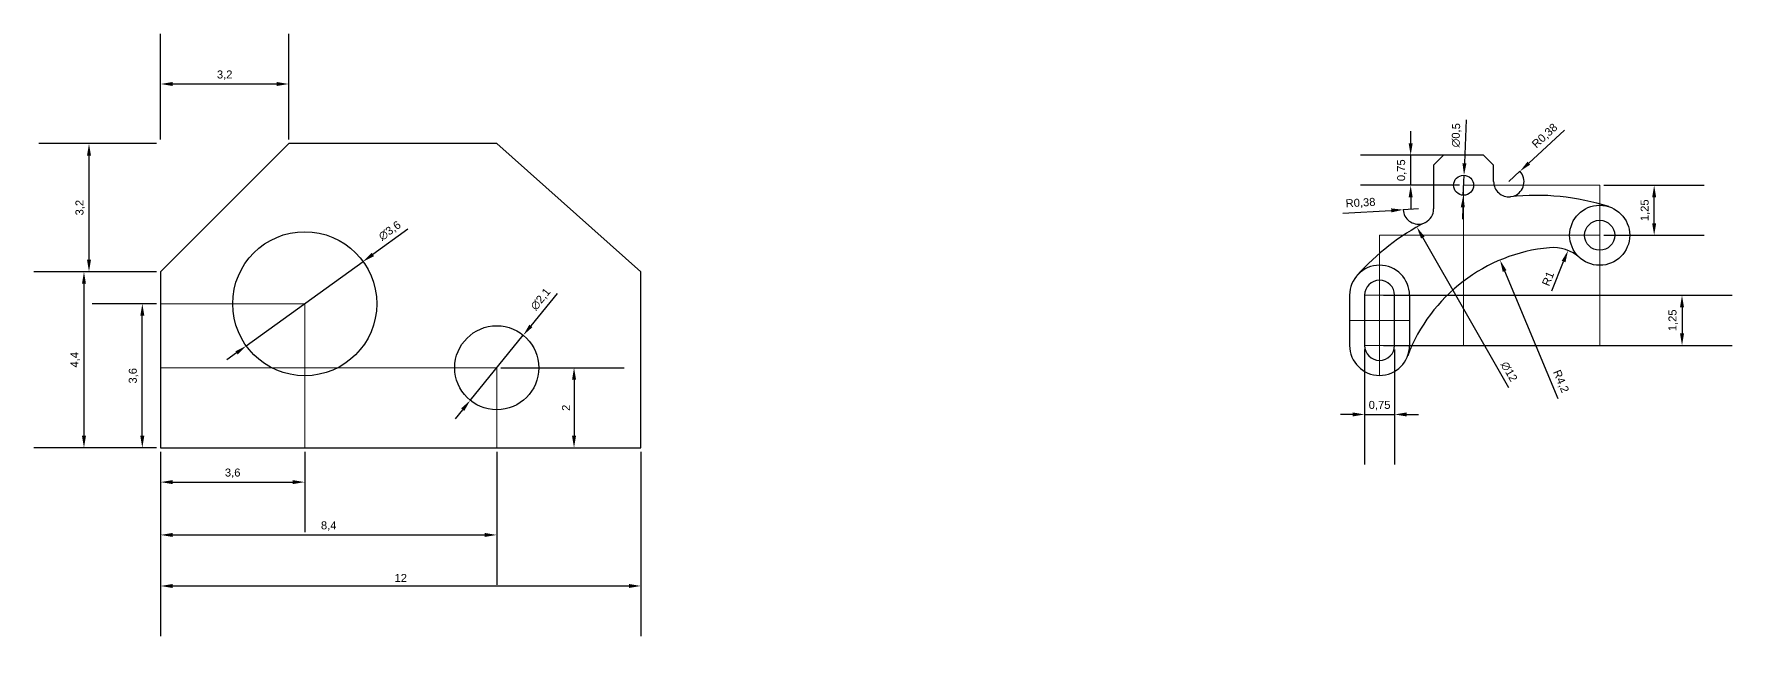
# Model space of a CAD drawing. Header units: centimetres. Extents: x 25 to 344, y 10 to 210.
# Drawn here: x 301.85 to 344.28, y 168.22 to 183.46 of the extents above; entities that cross this region are included whole.
import ezdxf

# ---------------------------------------------------------------- set-up
doc = ezdxf.new("R2010")
doc.units = ezdxf.units.CM
doc.header["$PDMODE"] = 35
doc.linetypes.add('ACAD_ISO04W100', pattern=[30, 24, -3, 0, -3])
for name, color, linetype, lineweight in [('Aux', 10, 'ACAD_ISO04W100', 18), ('Cotas', 90, 'Continuous', 25), ('Figura', 140, 'Continuous', 25)]:
    doc.layers.add(name, color=color, linetype=linetype, lineweight=lineweight)
doc.styles.get("Standard").update_dxf_attribs({"font": 'arial.ttf'})
doc.dimstyles.new('COTAS CHICAS', dxfattribs={"dimtxt": 0.2, "dimasz": 0.3, "dimexe": 1.25, "dimexo": 0.1, "dimgap": 0.1, "dimtad": 1, "dimtxsty": 'Standard', "dimcen": 2.5, "dimadec": 0, "dimazin": 0, "dimtfac": 1, "dimtmove": 0, "dimatfit": 3, "dimfxl": 1, "dimarcsym": 2})

# ---------------------------------------------------------------- blocks, each defined once
blk = doc.blocks.new('*D1')
at = {"layer": 'Cotas', "color": 0, "lineweight": -2, "transparency": 16777216}
for p, q in [((304.911, 177.518), (301.845, 177.518)), ((303.095, 177.218), (303.095, 173.418)), ((304.911, 173.118), (301.845, 173.118))]:
    blk.add_line(p, q, dxfattribs=at)
at = {"layer": 'Cotas', "color": 0, "transparency": 16777216}
for points in [[(303.045, 177.218), (303.145, 177.218), (303.095, 177.518)], [(303.045, 173.418), (303.145, 173.418), (303.095, 173.118)]]:
    blk.add_solid(points, dxfattribs=at)
at = {"layer": 'Defpoints', "color": 0, "transparency": 16777216}
for p in [(305.011, 177.518), (303.095, 173.118), (305.011, 173.118)]:
    blk.add_point(p, dxfattribs=at)
at = {"layer": 'Cotas', "color": 0, "transparency": 16777216, "insert": (302.875, 175.318), "char_height": 0.2, "attachment_point": 5, "rotation": 90}
blk.add_mtext('4,4', dxfattribs=at)
blk = doc.blocks.new('*D4')
at = {"layer": 'Cotas', "color": 0, "lineweight": -2, "transparency": 16777216}
for p, q in [((304.911, 176.718), (303.303, 176.718)), ((304.553, 173.418), (304.553, 176.418)), ((304.911, 173.118), (303.303, 173.118))]:
    blk.add_line(p, q, dxfattribs=at)
at = {"layer": 'Cotas', "color": 0, "transparency": 16777216}
for points in [[(304.503, 176.418), (304.603, 176.418), (304.553, 176.718)], [(304.503, 173.418), (304.603, 173.418), (304.553, 173.118)]]:
    blk.add_solid(points, dxfattribs=at)
at = {"layer": 'Defpoints', "color": 0, "transparency": 16777216}
for p in [(304.553, 176.718), (305.011, 176.718), (305.011, 173.118)]:
    blk.add_point(p, dxfattribs=at)
at = {"layer": 'Cotas', "color": 0, "transparency": 16777216, "insert": (304.333, 174.918), "char_height": 0.2, "attachment_point": 5, "rotation": 90}
blk.add_mtext('3,6', dxfattribs=at)
blk = doc.blocks.new('*D5')
at = {"layer": 'Cotas', "color": 0, "lineweight": -2, "transparency": 16777216}
for p, q in [((305.011, 173.018), (305.011, 171.012)), ((308.611, 173.018), (308.611, 171.012)), ((305.311, 172.262), (308.311, 172.262))]:
    blk.add_line(p, q, dxfattribs=at)
at = {"layer": 'Cotas', "color": 0, "transparency": 16777216}
for points in [[(305.311, 172.312), (305.311, 172.212), (305.011, 172.262)], [(308.311, 172.312), (308.311, 172.212), (308.611, 172.262)]]:
    blk.add_solid(points, dxfattribs=at)
at = {"layer": 'Defpoints', "color": 0, "transparency": 16777216}
for p in [(305.011, 173.118), (308.611, 173.118), (308.611, 172.262)]:
    blk.add_point(p, dxfattribs=at)
at = {"layer": 'Cotas', "color": 0, "transparency": 16777216, "insert": (306.811, 172.482), "char_height": 0.2, "attachment_point": 5}
blk.add_mtext('3,6', dxfattribs=at)
blk = doc.blocks.new('*D8')
at = {"layer": 'Cotas', "color": 0, "lineweight": -2, "transparency": 16777216}
for p, q in [((305.011, 173.018), (305.011, 168.417)), ((317.011, 173.018), (317.011, 168.417)), ((305.311, 169.667), (316.711, 169.667))]:
    blk.add_line(p, q, dxfattribs=at)
at = {"layer": 'Cotas', "color": 0, "transparency": 16777216}
for points in [[(305.311, 169.717), (305.311, 169.617), (305.011, 169.667)], [(316.711, 169.717), (316.711, 169.617), (317.011, 169.667)]]:
    blk.add_solid(points, dxfattribs=at)
at = {"layer": 'Defpoints', "color": 0, "transparency": 16777216}
for p in [(305.011, 173.118), (317.011, 173.118), (317.011, 169.667)]:
    blk.add_point(p, dxfattribs=at)
at = {"layer": 'Cotas', "color": 0, "transparency": 16777216, "insert": (311.011, 169.867), "char_height": 0.2, "attachment_point": 5}
blk.add_mtext('12', dxfattribs=at)
blk = doc.blocks.new('*D9')
at = {"layer": 'Cotas', "color": 0, "lineweight": -2, "transparency": 16777216}
for p, q in [((305.011, 173.018), (305.011, 169.692)), ((313.411, 173.018), (313.411, 169.692)), ((305.311, 170.942), (313.111, 170.942))]:
    blk.add_line(p, q, dxfattribs=at)
at = {"layer": 'Cotas', "color": 0, "transparency": 16777216}
for points in [[(305.311, 170.992), (305.311, 170.892), (305.011, 170.942)], [(313.111, 170.992), (313.111, 170.892), (313.411, 170.942)]]:
    blk.add_solid(points, dxfattribs=at)
at = {"layer": 'Defpoints', "color": 0, "transparency": 16777216}
for p in [(305.011, 173.118), (313.411, 173.118), (313.411, 170.942)]:
    blk.add_point(p, dxfattribs=at)
at = {"layer": 'Cotas', "color": 0, "transparency": 16777216, "insert": (309.211, 171.163), "char_height": 0.2, "attachment_point": 5}
blk.add_mtext('8,4', dxfattribs=at)
blk = doc.blocks.new('*D10')
at = {"layer": 'Cotas', "color": 0, "lineweight": -2, "transparency": 16777216}
for p, q in [((313.511, 175.118), (316.592, 175.118)), ((315.342, 174.818), (315.342, 173.418)), ((313.511, 173.118), (316.592, 173.118))]:
    blk.add_line(p, q, dxfattribs=at)
at = {"layer": 'Cotas', "color": 0, "transparency": 16777216}
for points in [[(315.292, 174.818), (315.392, 174.818), (315.342, 175.118)], [(315.292, 173.418), (315.392, 173.418), (315.342, 173.118)]]:
    blk.add_solid(points, dxfattribs=at)
at = {"layer": 'Defpoints', "color": 0, "transparency": 16777216}
for p in [(313.411, 175.118), (313.411, 173.118), (315.342, 173.118)]:
    blk.add_point(p, dxfattribs=at)
at = {"layer": 'Cotas', "color": 0, "transparency": 16777216, "insert": (315.142, 174.118), "char_height": 0.2, "attachment_point": 5, "rotation": 90}
blk.add_mtext('2', dxfattribs=at)
blk = doc.blocks.new('*D11')
at = {"layer": 'Cotas', "color": 0, "lineweight": -2, "transparency": 16777216}
for p, q in [((314.922, 176.973), (314.264, 176.164)), ((312.748, 174.304), (314.074, 175.932)), ((312.558, 174.071), (312.369, 173.839))]:
    blk.add_line(p, q, dxfattribs=at)
at = {"layer": 'Cotas', "color": 0, "transparency": 16777216}
for points in [[(314.225, 176.196), (314.302, 176.133), (314.074, 175.932)], [(312.519, 174.103), (312.597, 174.04), (312.748, 174.304)]]:
    blk.add_solid(points, dxfattribs=at)
at = {"layer": 'Defpoints', "color": 0, "transparency": 16777216}
for p in [(314.074, 175.932), (312.748, 174.304)]:
    blk.add_point(p, dxfattribs=at)
at = {"layer": 'Cotas', "color": 0, "transparency": 16777216, "insert": (314.515, 176.826), "char_height": 0.2, "attachment_point": 5, "rotation": 50.8304}
blk.add_mtext('∅2,1', dxfattribs=at)
blk = doc.blocks.new('*D12')
at = {"layer": 'Cotas', "color": 0, "lineweight": -2, "transparency": 16777216}
for p, q in [((311.19, 178.581), (310.313, 177.947)), ((307.152, 175.664), (310.07, 177.772)), ((306.909, 175.488), (306.665, 175.313))]:
    blk.add_line(p, q, dxfattribs=at)
at = {"layer": 'Cotas', "color": 0, "transparency": 16777216}
for points in [[(310.284, 177.988), (310.343, 177.907), (310.07, 177.772)], [(306.879, 175.529), (306.938, 175.448), (307.152, 175.664)]]:
    blk.add_solid(points, dxfattribs=at)
at = {"layer": 'Defpoints', "color": 0, "transparency": 16777216}
for p in [(310.07, 177.772), (307.152, 175.664)]:
    blk.add_point(p, dxfattribs=at)
at = {"layer": 'Cotas', "color": 0, "transparency": 16777216, "insert": (310.743, 178.533), "char_height": 0.2, "attachment_point": 5, "rotation": 35.8373}
blk.add_mtext('∅3,6', dxfattribs=at)
blk = doc.blocks.new('*D13')
at = {"layer": 'Cotas', "color": 0, "lineweight": -2, "transparency": 16777216}
for p, q in [((305.011, 180.818), (305.011, 183.457)), ((308.211, 180.818), (308.211, 183.457)), ((307.911, 182.207), (305.311, 182.207))]:
    blk.add_line(p, q, dxfattribs=at)
at = {"layer": 'Cotas', "color": 0, "transparency": 16777216}
for points in [[(305.311, 182.257), (305.311, 182.157), (305.011, 182.207)], [(307.911, 182.257), (307.911, 182.157), (308.211, 182.207)]]:
    blk.add_solid(points, dxfattribs=at)
at = {"layer": 'Defpoints', "color": 0, "transparency": 16777216}
for p in [(305.011, 182.207), (305.011, 180.718), (308.211, 180.718)]:
    blk.add_point(p, dxfattribs=at)
at = {"layer": 'Cotas', "color": 0, "transparency": 16777216, "insert": (306.611, 182.427), "char_height": 0.2, "attachment_point": 5}
blk.add_mtext('3,2', dxfattribs=at)
blk = doc.blocks.new('*D14')
at = {"layer": 'Cotas', "color": 0, "lineweight": -2, "transparency": 16777216}
for p, q in [((304.911, 180.718), (301.971, 180.718)), ((303.221, 177.818), (303.221, 180.418)), ((304.911, 177.518), (301.971, 177.518))]:
    blk.add_line(p, q, dxfattribs=at)
at = {"layer": 'Cotas', "color": 0, "transparency": 16777216}
for points in [[(303.171, 180.418), (303.271, 180.418), (303.221, 180.718)], [(303.171, 177.818), (303.271, 177.818), (303.221, 177.518)]]:
    blk.add_solid(points, dxfattribs=at)
at = {"layer": 'Defpoints', "color": 0, "transparency": 16777216}
for p in [(303.221, 180.718), (305.011, 180.718), (305.011, 177.518)]:
    blk.add_point(p, dxfattribs=at)
at = {"layer": 'Cotas', "color": 0, "transparency": 16777216, "insert": (303.001, 179.118), "char_height": 0.2, "attachment_point": 5, "rotation": 90}
blk.add_mtext('3,2', dxfattribs=at)
blk = doc.blocks.new('*D19')
at = {"layer": 'Cotas', "color": 0, "lineweight": -2, "transparency": 16777216}
for p, q in [((335.572, 176.928), (344.28, 176.928)), ((343.03, 176.628), (343.03, 175.978)), ((335.572, 175.678), (344.28, 175.678))]:
    blk.add_line(p, q, dxfattribs=at)
at = {"layer": 'Cotas', "color": 0, "transparency": 16777216}
for points in [[(342.98, 176.628), (343.08, 176.628), (343.03, 176.928)], [(342.98, 175.978), (343.08, 175.978), (343.03, 175.678)]]:
    blk.add_solid(points, dxfattribs=at)
at = {"layer": 'Defpoints', "color": 0, "transparency": 16777216}
for p in [(335.472, 176.928), (335.472, 175.678), (343.03, 175.678)]:
    blk.add_point(p, dxfattribs=at)
at = {"layer": 'Cotas', "color": 0, "transparency": 16777216, "insert": (342.81, 176.303), "char_height": 0.2, "attachment_point": 5, "rotation": 90}
blk.add_mtext('1,25', dxfattribs=at)
blk = doc.blocks.new('*D20')
at = {"layer": 'Cotas', "color": 0, "lineweight": -2, "transparency": 16777216}
for p, q in [((335.097, 175.578), (335.097, 172.702)), ((335.847, 175.578), (335.847, 172.702)), ((334.797, 173.952), (334.497, 173.952)), ((335.097, 173.952), (335.847, 173.952)), ((336.147, 173.952), (336.447, 173.952))]:
    blk.add_line(p, q, dxfattribs=at)
at = {"layer": 'Cotas', "color": 0, "transparency": 16777216}
for points in [[(334.797, 174.002), (334.797, 173.902), (335.097, 173.952)], [(336.147, 174.002), (336.147, 173.902), (335.847, 173.952)]]:
    blk.add_solid(points, dxfattribs=at)
at = {"layer": 'Defpoints', "color": 0, "transparency": 16777216}
for p in [(335.097, 175.678), (335.847, 175.678), (335.847, 173.952)]:
    blk.add_point(p, dxfattribs=at)
at = {"layer": 'Cotas', "color": 0, "transparency": 16777216, "insert": (335.472, 174.172), "char_height": 0.2, "attachment_point": 5}
blk.add_mtext('0,75', dxfattribs=at)
blk = doc.blocks.new('*D21')
at = {"layer": 'Cotas', "color": 0, "lineweight": -2, "transparency": 16777216}
for p, q in [((340.091, 181.053), (339.201, 180.23)), ((338.702, 179.768), (338.981, 180.026))]:
    blk.add_line(p, q, dxfattribs=at)
blk.add_arc((338.702, 179.768), 0.38, 291.1965, 42.7708, dxfattribs=at)
at = {"layer": 'Cotas', "color": 0, "transparency": 16777216}
blk.add_solid([(339.168, 180.267), (339.235, 180.193), (338.981, 180.026)], dxfattribs=at)
at = {"layer": 'Defpoints', "color": 0, "transparency": 16777216}
for p in [(338.981, 180.026), (338.702, 179.768)]:
    blk.add_point(p, dxfattribs=at)
at = {"layer": 'Cotas', "color": 0, "transparency": 16777216, "insert": (339.607, 180.905), "char_height": 0.2, "attachment_point": 5, "rotation": 42.7708}
blk.add_mtext('R0,38', dxfattribs=at)
blk = doc.blocks.new('*D23')
at = {"layer": 'Cotas', "color": 0, "lineweight": -2, "transparency": 16777216}
for p, q in [((336.249, 180.728), (336.249, 181.028)), ((337.472, 180.428), (334.999, 180.428)), ((336.249, 179.678), (336.249, 180.428)), ((337.472, 179.678), (334.999, 179.678)), ((336.249, 179.378), (336.249, 179.078))]:
    blk.add_line(p, q, dxfattribs=at)
at = {"layer": 'Cotas', "color": 0, "transparency": 16777216}
for points in [[(336.199, 180.728), (336.299, 180.728), (336.249, 180.428)], [(336.199, 179.378), (336.299, 179.378), (336.249, 179.678)]]:
    blk.add_solid(points, dxfattribs=at)
at = {"layer": 'Defpoints', "color": 0, "transparency": 16777216}
for p in [(336.249, 180.428), (337.572, 180.428), (337.572, 179.678)]:
    blk.add_point(p, dxfattribs=at)
at = {"layer": 'Cotas', "color": 0, "transparency": 16777216, "insert": (336.029, 180.053), "char_height": 0.2, "attachment_point": 5, "rotation": 90}
blk.add_mtext('0,75', dxfattribs=at)
blk = doc.blocks.new('*D24')
at = {"layer": 'Cotas', "color": 0, "lineweight": -2, "transparency": 16777216}
for p, q in [((336.442, 179.087), (336.063, 179.066)), ((334.554, 178.982), (335.763, 179.049))]:
    blk.add_line(p, q, dxfattribs=at)
blk.add_arc((336.442, 179.087), 0.38, 183.1808, 282.3622, dxfattribs=at)
at = {"layer": 'Cotas', "color": 0, "transparency": 16777216}
blk.add_solid([(335.761, 179.099), (335.766, 178.999), (336.063, 179.066)], dxfattribs=at)
at = {"layer": 'Defpoints', "color": 0, "transparency": 16777216}
for p in [(336.442, 179.087), (336.063, 179.066)]:
    blk.add_point(p, dxfattribs=at)
at = {"layer": 'Cotas', "color": 0, "transparency": 16777216, "insert": (334.997, 179.227), "char_height": 0.2, "attachment_point": 5, "rotation": 3.1808}
blk.add_mtext('R0,38', dxfattribs=at)
blk = doc.blocks.new('*D25')
at = {"layer": 'Cotas', "color": 0, "lineweight": -2, "transparency": 16777216}
blk.add_line((338.703, 174.613), (336.552, 178.372), dxfattribs=at)
at = {"layer": 'Cotas', "color": 0, "transparency": 16777216}
blk.add_solid([(336.595, 178.397), (336.508, 178.347), (336.403, 178.633)], dxfattribs=at)
at = {"layer": 'Defpoints', "color": 0, "transparency": 16777216}
for p in [(336.403, 178.633), (342.362, 168.217)]:
    blk.add_point(p, dxfattribs=at)
at = {"layer": 'Cotas', "color": 0, "transparency": 16777216, "insert": (338.708, 175.021), "char_height": 0.2, "attachment_point": 5, "rotation": 299.7764}
blk.add_mtext('∅12', dxfattribs=at)
blk = doc.blocks.new('*D26')
at = {"layer": 'Cotas', "color": 0, "lineweight": -2, "transparency": 16777216}
blk.add_line((339.935, 174.343), (338.598, 177.533), dxfattribs=at)
at = {"layer": 'Cotas', "color": 0, "transparency": 16777216}
blk.add_solid([(338.644, 177.552), (338.551, 177.513), (338.482, 177.809)], dxfattribs=at)
at = {"layer": 'Defpoints', "color": 0, "transparency": 16777216}
for p in [(338.482, 177.809), (340.106, 173.936)]:
    blk.add_point(p, dxfattribs=at)
at = {"layer": 'Cotas', "color": 0, "transparency": 16777216, "insert": (339.993, 174.775), "char_height": 0.2, "attachment_point": 5, "rotation": 292.7478}
blk.add_mtext('R4,2', dxfattribs=at)
blk = doc.blocks.new('*D27')
at = {"layer": 'Cotas', "color": 0, "lineweight": -2, "transparency": 16777216}
blk.add_line((339.776, 177.044), (340.071, 177.771), dxfattribs=at)
at = {"layer": 'Cotas', "color": 0, "transparency": 16777216}
blk.add_solid([(340.024, 177.79), (340.117, 177.752), (340.183, 178.049)], dxfattribs=at)
at = {"layer": 'Defpoints', "color": 0, "transparency": 16777216}
for p in [(340.183, 178.049), (339.808, 177.122)]:
    blk.add_point(p, dxfattribs=at)
at = {"layer": 'Cotas', "color": 0, "transparency": 16777216, "insert": (339.681, 177.344), "char_height": 0.2, "attachment_point": 5, "rotation": 67.9302}
blk.add_mtext('R1', dxfattribs=at)
blk = doc.blocks.new('*D28')
at = {"layer": 'Cotas', "color": 0, "lineweight": -2, "transparency": 16777216}
for p, q in [((337.633, 181.31), (337.593, 180.228)), ((337.563, 179.428), (337.582, 179.928)), ((337.552, 179.129), (337.541, 178.829))]:
    blk.add_line(p, q, dxfattribs=at)
at = {"layer": 'Cotas', "color": 0, "transparency": 16777216}
for points in [[(337.543, 180.23), (337.643, 180.226), (337.582, 179.928)], [(337.502, 179.13), (337.602, 179.127), (337.563, 179.428)]]:
    blk.add_solid(points, dxfattribs=at)
at = {"layer": 'Defpoints', "color": 0, "transparency": 16777216}
for p in [(337.582, 179.928), (337.563, 179.428)]:
    blk.add_point(p, dxfattribs=at)
at = {"layer": 'Cotas', "color": 0, "transparency": 16777216, "insert": (337.395, 180.927), "char_height": 0.2, "attachment_point": 5, "rotation": 87.8639}
blk.add_mtext('∅0,5', dxfattribs=at)
blk = doc.blocks.new('*D29')
at = {"layer": 'Cotas', "color": 0, "lineweight": -2, "transparency": 16777216}
for p, q in [((341.072, 179.678), (343.584, 179.678)), ((342.334, 178.728), (342.334, 179.378)), ((341.072, 178.428), (343.584, 178.428))]:
    blk.add_line(p, q, dxfattribs=at)
at = {"layer": 'Cotas', "color": 0, "transparency": 16777216}
for points in [[(342.284, 179.378), (342.384, 179.378), (342.334, 179.678)], [(342.284, 178.728), (342.384, 178.728), (342.334, 178.428)]]:
    blk.add_solid(points, dxfattribs=at)
at = {"layer": 'Defpoints', "color": 0, "transparency": 16777216}
for p in [(340.972, 179.678), (342.334, 179.678), (340.972, 178.428)]:
    blk.add_point(p, dxfattribs=at)
at = {"layer": 'Cotas', "color": 0, "transparency": 16777216, "insert": (342.114, 179.053), "char_height": 0.2, "attachment_point": 5, "rotation": 90}
blk.add_mtext('1,25', dxfattribs=at)

msp = doc.modelspace()

# ---------------------------------------------------------------- linework, layer by layer
at = {"layer": 'Aux'}
for p, q in [((335.472, 177.678), (335.472, 174.928)), ((335.472, 176.991), (335.472, 175.616)), ((335.847, 176.928), (335.097, 176.928)), ((334.722, 176.303), (336.222, 176.303)), ((335.847, 176.303), (335.097, 176.303)), ((335.097, 175.678), (335.847, 175.678))]:
    msp.add_line(p, q, dxfattribs=at)
for points in [[(337.572, 175.678), (340.972, 175.678), (340.972, 179.678), (337.572, 179.678)], [(335.472, 175.678), (340.972, 175.678), (340.972, 178.428), (335.472, 178.428)], [(305.011, 173.118), (308.611, 173.118), (308.611, 176.718), (305.011, 176.718)], [(305.011, 173.118), (313.411, 173.118), (313.411, 175.118), (305.011, 175.118)]]:
    msp.add_lwpolyline(points, close=True, dxfattribs=at)
at = {"layer": 'Figura'}
for p, q in [((308.211, 180.718), (305.011, 177.518)), ((313.411, 180.718), (308.211, 180.718)), ((317.011, 177.518), (313.411, 180.718)), ((337.072, 180.428), (336.822, 180.178)), ((338.072, 180.428), (337.072, 180.428)), ((338.322, 180.178), (338.072, 180.428)), ((336.822, 180.178), (336.822, 179.087)), ((338.322, 179.768), (338.322, 180.178)), ((305.011, 177.518), (305.011, 173.118)), ((317.011, 173.118), (317.011, 177.518)), ((334.722, 176.928), (334.722, 175.678)), ((336.222, 176.928), (336.222, 175.678)), ((305.011, 173.118), (317.011, 173.118))]:
    msp.add_line(p, q, dxfattribs=at)
for points in [[(335.097, 176.928), (335.097, 175.678)], [(335.847, 175.678), (335.847, 176.928)]]:
    msp.add_lwpolyline(points, dxfattribs=at)
for centre, radius in [((337.572, 179.678), 0.25), ((340.972, 178.428), 0.75), ((340.972, 178.428), 0.375), ((308.611, 176.718), 1.8), ((313.411, 175.118), 1.05)]:
    msp.add_circle(centre, radius, dxfattribs=at)
for centre, radius, start, end in [((338.702, 179.768), 0.38, 180, 276.1187), ((336.442, 179.087), 0.38, 297.44, 360), ((339.382, 173.425), 6, 72.3711, 96.1187), ((339.382, 173.425), 6, 117.44, 138.1392), ((340.106, 173.936), 4.2, 95.3446, 159.3934), ((339.808, 177.122), 1, 48.2729, 95.3446), ((335.472, 176.928), 0.75, 0, 180), ((335.472, 176.928), 0.375, 0, 180), ((335.472, 175.678), 0.75, 180, 0), ((335.472, 175.678), 0.375, 180, 0)]:
    msp.add_arc(centre, radius, start, end, dxfattribs=at)

# ---------------------------------------------------------------- dimensions: what is measured, and where the dimension line sits
at = {"layer": 'Cotas'}
for base, p1, p2, picture, middle in [((305.011, 182.207), (308.211, 180.718), (305.011, 180.718), '*D13', (306.611, 182.427)), ((335.847, 173.952), (335.097, 175.678), (335.847, 175.678), '*D20', (335.472, 174.172)), ((308.611, 172.262), (305.011, 173.118), (308.611, 173.118), '*D5', (306.811, 172.482))]:
    dim = msp.add_linear_dim(base=base, p1=p1, p2=p2, dimstyle='COTAS CHICAS', dxfattribs=at)
    dim.commit()
    dim.dimension.update_dxf_attribs({"geometry": picture, "text_midpoint": middle})
for p1, p2, picture, middle in [((337.563, 179.428), (337.582, 179.928), '*D28', (337.395, 180.927)), ((307.152, 175.664), (310.07, 177.772), '*D12', (310.743, 178.533)), ((312.748, 174.304), (314.074, 175.932), '*D11', (314.515, 176.826))]:
    dim = msp.add_diameter_dim_2p(p1=p1, p2=p2, dimstyle='COTAS CHICAS', dxfattribs=at)
    dim.commit()
    dim.dimension.update_dxf_attribs({"geometry": picture, "text_midpoint": middle})
for center, mpoint, picture, middle in [((338.702, 179.768), (338.981, 180.026), '*D21', (339.607, 180.905)), ((336.442, 179.087), (336.063, 179.066), '*D24', (334.997, 179.227))]:
    dim = msp.add_radius_dim(center=center, mpoint=mpoint, dimstyle='COTAS CHICAS', dxfattribs=at)
    dim.commit()
    dim.dimension.update_dxf_attribs({"geometry": picture, "text_midpoint": middle})
for base, p1, p2, picture, middle in [((336.249, 180.428), (337.572, 179.678), (337.572, 180.428), '*D23', (336.029, 180.053)), ((303.221, 180.718), (305.011, 177.518), (305.011, 180.718), '*D14', (303.001, 179.118)), ((342.334, 179.678), (340.972, 178.428), (340.972, 179.678), '*D29', (342.114, 179.053)), ((303.095, 173.118), (305.011, 177.518), (305.011, 173.118), '*D1', (302.875, 175.318)), ((304.553, 176.718), (305.011, 173.118), (305.011, 176.718), '*D4', (304.333, 174.918)), ((343.03, 175.678), (335.472, 176.928), (335.472, 175.678), '*D19', (342.81, 176.303)), ((315.342, 173.118), (313.411, 175.118), (313.411, 173.118), '*D10', (315.142, 174.118))]:
    dim = msp.add_linear_dim(base=base, p1=p1, p2=p2, angle=90, dimstyle='COTAS CHICAS', dxfattribs=at)
    dim.commit()
    dim.dimension.update_dxf_attribs({"geometry": picture, "text_midpoint": middle})
dim = msp.add_diameter_dim_2p(p1=(342.362, 168.217), p2=(336.403, 178.633), dimstyle='COTAS CHICAS', dxfattribs=at)
dim.commit()
dim.dimension.update_dxf_attribs({"geometry": '*D25', "text_midpoint": (338.528, 174.918), "dimtype": 163})
for center, mpoint, picture, middle in [((340.106, 173.936), (338.482, 177.809), '*D26', (339.789, 174.69)), ((339.808, 177.122), (340.183, 178.049), '*D27', (339.867, 177.269))]:
    dim = msp.add_radius_dim(center=center, mpoint=mpoint, dimstyle='COTAS CHICAS', dxfattribs=at)
    dim.commit()
    dim.dimension.update_dxf_attribs({"geometry": picture, "text_midpoint": middle, "dimtype": 164})
for base, p2, picture, middle in [((317.011, 169.667), (317.011, 173.118), '*D8', (311.011, 169.667)), ((313.411, 170.942), (313.411, 173.118), '*D9', (309.211, 170.942))]:
    dim = msp.add_linear_dim(base=base, p1=(305.011, 173.118), p2=p2, dimstyle='COTAS CHICAS', dxfattribs=at)
    dim.commit()
    dim.dimension.update_dxf_attribs({"geometry": picture, "text_midpoint": middle, "dimtype": 160})

doc.saveas('drawing.dxf')
